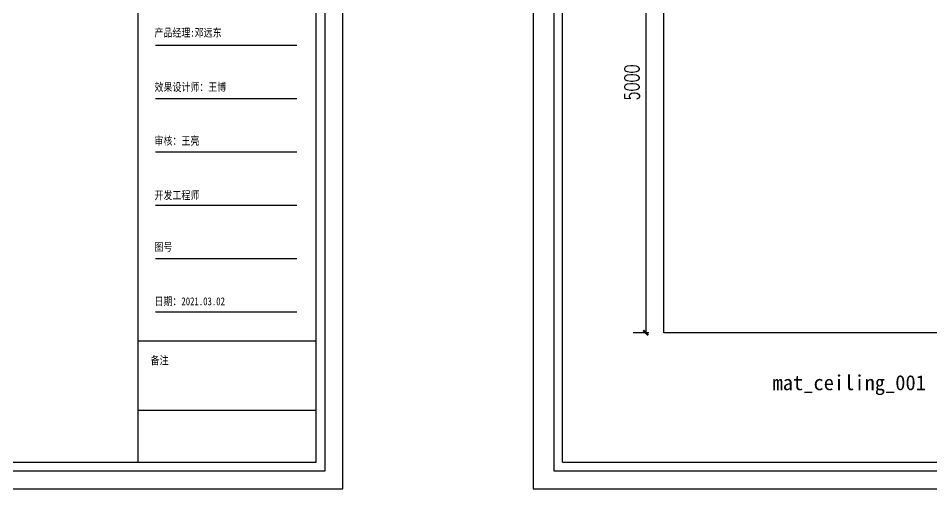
# Model space of a CAD drawing. Extents: x -39284 to 61125, y -120535 to -93658.
# Drawn here: x 43017 to 52134, y -104332 to -99634 of the extents above; entities that cross this region are included whole.
import ezdxf

# ---------------------------------------------------------------- set-up
doc = ezdxf.new("R2010")
doc.units = 0
doc.header["$LTSCALE"] = 1000
doc.header["$MEASUREMENT"] = 0
doc.layers.add('PM-家具', color=146, linetype='Continuous')
doc.layers.add('PUB_DIM', color=3, linetype='Continuous')
doc.styles.add('_TCH_DIM_T3', font='SIMPLEX', dxfattribs={"width": 0.705882, "bigfont": 'GBCBIG'})
doc.styles.get("Standard").update_dxf_attribs({"font": 'gbenor.shx', "bigfont": 'gbcbig.shx'})
doc.styles.add('WJ', font='', dxfattribs={"width": 0.8, "height": 135})
doc.styles.get('WJ').set_extended_font_data('FangSong_GB2312')
doc.dimstyles.new('_TCH_ARCH&&50', dxfattribs={"dimtxt": 148.75, "dimasz": 50, "dimexe": 125, "dimexo": 150, "dimgap": 63.125, "dimtad": 1, "dimdec": 0, "dimzin": 0, "dimdsep": 46, "dimtxsty": '_TCH_DIM_T3', "dimblk": 'ARCHTICK', "dimcen": 0.09, "dimclrt": 7, "dimazin": 2, "dimtfac": 1, "dimtdec": 0, "dimtix": 1, "dimtmove": 2, "dimatfit": 3, "dimfxl": 50, "dimtolj": 1, "dimtzin": 0, "dimarcsym": 0})

# ---------------------------------------------------------------- blocks, each defined once
blk = doc.blocks.new('餐厅摆放方案图例')
at = {"color": 251}
for p, q in [((65765, 2265), (65765, -7996)), ((80419, -7996), (80419, 2265)), ((65765, -7996), (80419, -7996))]:
    blk.add_line(p, q, dxfattribs=at)
for p, q in [((65868, -7893), (65868, 2162)), ((78249, -7893), (78249, 2162)), ((80316, -7893), (80316, 2162)), ((78450, -3046), (80093, -3046)), ((78450, -3666), (80093, -3666)), ((78450, -4286), (80093, -4286)), ((78450, -4906), (80093, -4906)), ((78450, -5527), (80093, -5527)), ((78450, -6147), (80093, -6147)), ((78249, -6483), (80316, -6483)), ((78249, -7288), (80316, -7288)), ((65868, -7893), (80316, -7893))]:
    blk.add_line(p, q)
blk.add_lwpolyline([(65528, -8203), (80626, -8203), (80626, 2472), (65528, 2472)], close=True)
at = {"attachment_point": 1, "style": 'WJ'}
for s, insert, char_height, width in [('{\\fSimSun|b0|i0|c134|p2;产品经理:邓远东}', (78437, -2853), 93.01, 1131.52), ('{\\fSimSun|b0|i0|c134|p2;效果设计师：王博}', (78437, -3486), 93.01, 1162.46), ('{\\fSimSun|b0|i0|c134|p2;审核：王亮}', (78437, -4111), 93.01, 556.37), ('{\\fSimSun|b0|i0|c134|p2;开发工程师}', (78437, -4744), 93.01, 556.37), ('图号', (78437, -5344), 93, 556.37), ('{\\fSimSun|b0|i0|c134|p2;日期：2021.03.02}', (78437, -5977), 93.01, 1143.54), ('{\\fSimSun|b0|i0|c134|p2;备注}', (78392, -6664), 93.01, 741.51)]:
    blk.add_mtext(s, dxfattribs=dict(at, insert=insert, char_height=char_height, width=width))
blk = doc.blocks.new('_ArchTick')
at = {"color": 0, "linetype": 'ByBlock', "const_width": 0.4}
blk.add_lwpolyline([(-0.5, -0.5), (0.5, 0.5)], dxfattribs=at)
blk = doc.blocks.new('*D161')
at = {"layer": 'Defpoints', "color": 0, "transparency": 16777216}
for p in [(49459.9, -97774.3), (49279.2, -102774.3), (49459.9, -102774.3)]:
    blk.add_point(p, dxfattribs=at)
at = {"layer": 'PUB_DIM', "color": 0, "lineweight": -2, "transparency": 16777216}
for p, q in [((49309.9, -97774.3), (49154.2, -97774.3)), ((49279.2, -97774.3), (49279.2, -102774.3)), ((49309.9, -102774.3), (49154.2, -102774.3))]:
    blk.add_line(p, q, dxfattribs=at)
at = {"layer": 'PUB_DIM', "color": 0, "lineweight": -2, "transparency": 16777216, "xscale": 50, "yscale": 50, "zscale": 50}
for p, rotation in [((49279.2, -97774.3), 90), ((49279.2, -102774.3), 270)]:
    blk.add_blockref('_ArchTick', p, dxfattribs=dict(at, rotation=rotation))
at = {"layer": 'PUB_DIM', "color": 7, "transparency": 16777216, "insert": (49141.7, -100274.3), "char_height": 148.75, "attachment_point": 5, "rotation": 90, "style": '_TCH_DIM_T3'}
blk.add_mtext('\\A1;5000', dxfattribs=at)

msp = doc.modelspace()

# ---------------------------------------------------------------- linework, layer by layer
at = {"layer": 'PM-家具'}
msp.add_lwpolyline([(49459.9, -97774.3), (53459.9, -97774.3), (53459.9, -102774.3), (49459.9, -102774.3)], close=True, dxfattribs=at)

# ---------------------------------------------------------------- block references
at = {"xscale": 0.8588563178291333, "yscale": 0.8588563178291333, "zscale": 0.8588563178291333}
for p in [(-22989.6, -97287.3), (-8121.5, -97287.3)]:
    msp.add_blockref('餐厅摆放方案图例', p, dxfattribs=at)

# ---------------------------------------------------------------- texts
at = {"insert": (50545.5, -103198.2), "char_height": 150, "attachment_point": 1}
msp.add_mtext_dynamic_manual_height_columns('{\\f@FangSong|b0|i0|c134|p49;mat_ceiling_001}', width=1434.402, gutter_width=1750, heights=[0], dxfattribs=at)

# ---------------------------------------------------------------- dimensions: what is measured, and where the dimension line sits
at = {"layer": 'PUB_DIM'}
dim = msp.add_linear_dim(base=(49279.2, -102774.3), p1=(49459.9, -97774.3), p2=(49459.9, -102774.3), angle=90, dimstyle='_TCH_ARCH&&50', dxfattribs=at)
dim.commit()
dim.dimension.update_dxf_attribs({"geometry": '*D161', "text_midpoint": (49141.7, -100274.3)})

doc.saveas('drawing.dxf')
